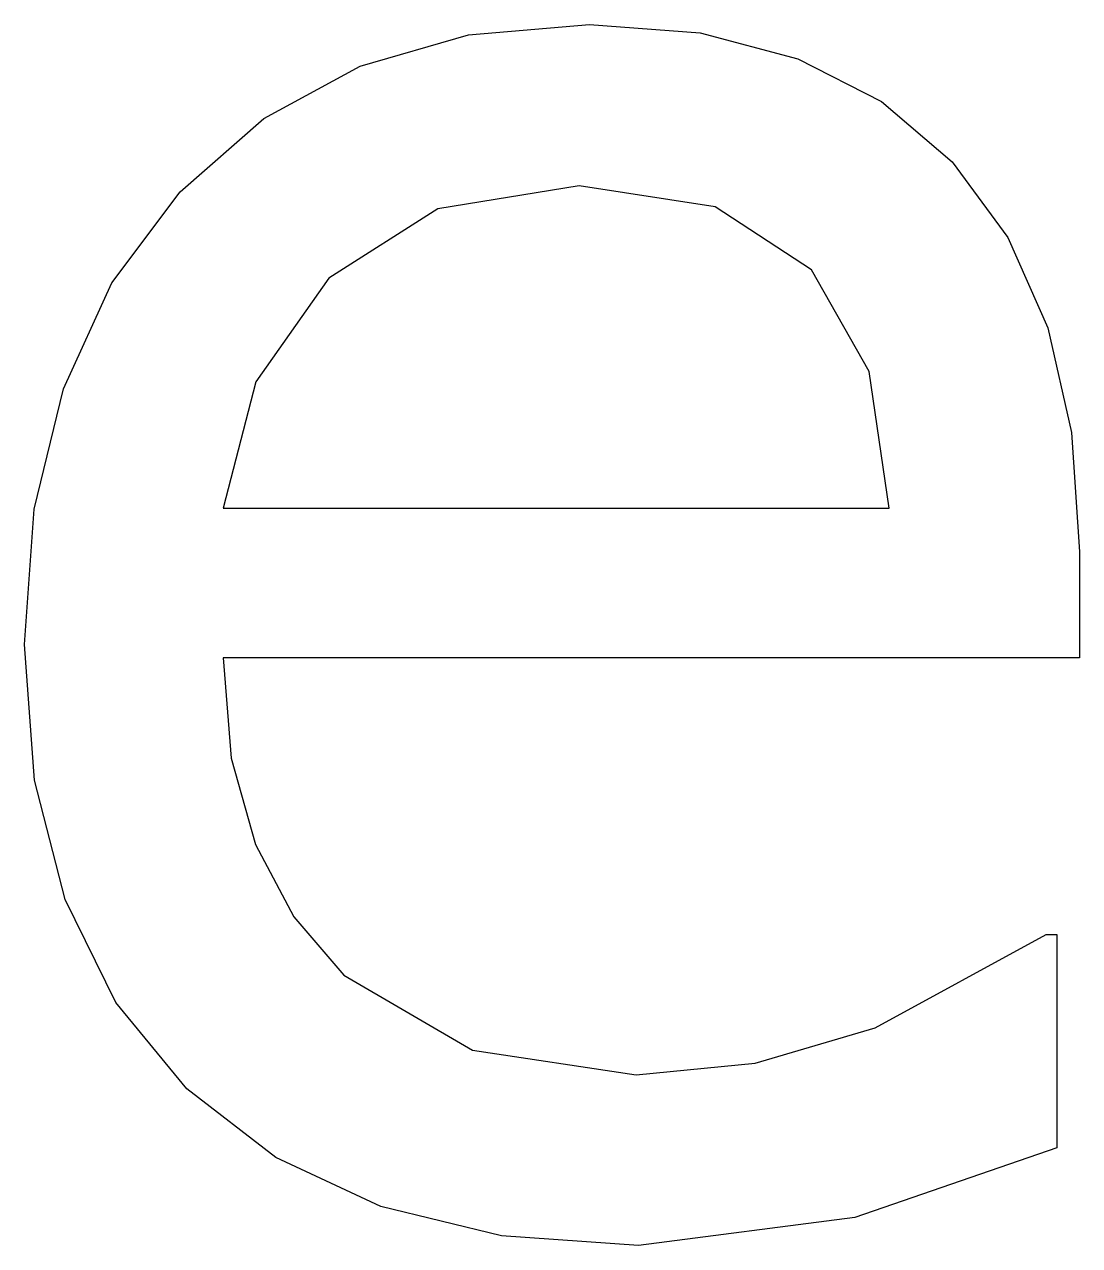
# Model space of a CAD drawing. Header units: metres. Extents: x -63 to 63, y 0 to 145.
import ezdxf

# ---------------------------------------------------------------- set-up
doc = ezdxf.new("R2010")
doc.units = ezdxf.units.M

msp = doc.modelspace()

# ---------------------------------------------------------------- linework, layer by layer
at = {"layer": 'COMPONENT0'}
for p, q in [((-9.88, 143.58), (4.44, 144.83)), ((4.44, 144.83), (17.58, 143.81)), ((-22.74, 139.86), (-9.88, 143.58)), ((17.58, 143.81), (29.13, 140.75)), ((29.13, 140.75), (39.08, 135.67)), ((-34.15, 133.65), (-22.74, 139.86)), ((39.08, 135.67), (47.43, 128.54)), ((-44.1, 124.96), (-34.15, 133.65)), ((47.43, 128.54), (54.04, 119.54)), ((-52.17, 114.16), (-44.1, 124.96)), ((3.21, 125.7), (-13.52, 122.96)), ((19.35, 123.21), (3.21, 125.7)), ((30.78, 115.71), (19.35, 123.21)), ((-13.52, 122.96), (-26.46, 114.73)), ((54.04, 119.54), (58.77, 108.84)), ((-26.46, 114.73), (-35.11, 102.42)), ((37.61, 103.65), (30.78, 115.71)), ((-57.93, 101.62), (-52.17, 114.16)), ((58.77, 108.84), (61.6, 96.41)), ((39.97, 87.46), (37.61, 103.65)), ((-61.39, 87.33), (-57.93, 101.62)), ((-35.11, 102.42), (-38.98, 87.46)), ((61.6, 96.41), (62.54, 82.28)), ((-62.54, 71.3), (-61.39, 87.33)), ((-38.98, 87.46), (39.97, 87.46)), ((62.54, 82.28), (62.54, 69.7)), ((-61.34, 55.19), (-62.54, 71.3)), ((62.54, 69.7), (-38.98, 69.7)), ((-38.98, 69.7), (-38.03, 57.81)), ((-38.03, 57.81), (-35.16, 47.56)), ((-57.73, 41.03), (-61.34, 55.19)), ((-35.16, 47.56), (-30.62, 38.97)), ((-51.72, 28.82), (-57.73, 41.03)), ((-30.62, 38.97), (-24.67, 32.07)), ((38.3, 25.84), (58.6, 36.88)), ((58.6, 36.88), (59.83, 36.88)), ((59.83, 36.88), (59.83, 11.6)), ((-24.67, 32.07), (-9.44, 23.19)), ((-43.3, 18.57), (-51.72, 28.82)), ((24.1, 21.63), (38.3, 25.84)), ((-9.44, 23.19), (9.99, 20.23)), ((9.99, 20.23), (24.1, 21.63)), ((-32.74, 10.44), (-43.3, 18.57)), ((59.83, 11.6), (35.9, 3.33)), ((-20.29, 4.64), (-32.74, 10.44)), ((-5.97, 1.16), (-20.29, 4.64)), ((35.9, 3.33), (10.24, 0)), ((10.24, 0), (-5.97, 1.16))]:
    msp.add_line(p, q, dxfattribs=at)

doc.saveas('drawing.dxf')
